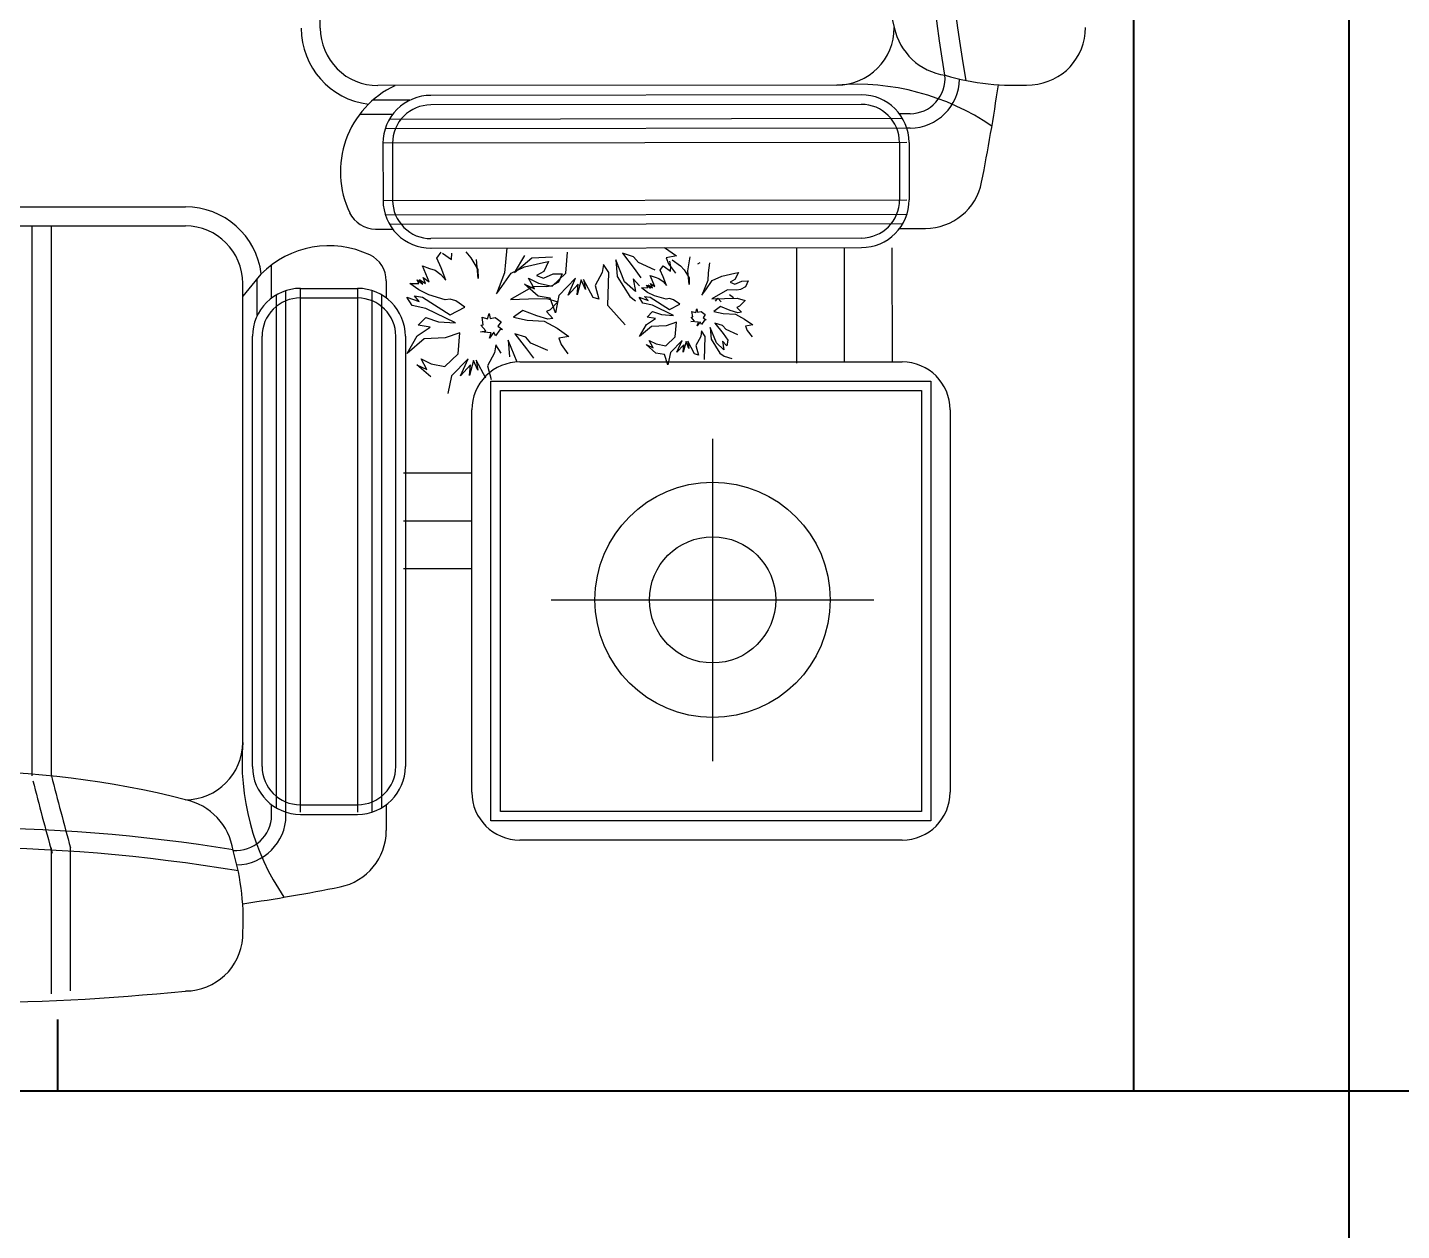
# Model space of a CAD drawing. Header units: feet. Extents: x 28652 to 66086, y -6769 to -640.
# Drawn here: x 44098.7 to 44156.2, y -1505.8 to -1455.4 of the extents above; entities that cross this region are included whole.
import ezdxf

# ---------------------------------------------------------------- set-up
doc = ezdxf.new("R2010")
doc.units = ezdxf.units.FT
doc.header["$LTSCALE"] = 50
doc.header["$MEASUREMENT"] = 0
doc.layers.add('Furniture', color=32, linetype='Continuous')
doc.layers.add('wall', color=6, linetype='Continuous', lineweight=40)

# ---------------------------------------------------------------- blocks, each defined once
blk = doc.blocks.new('Sofa')
at = {"layer": 'Furniture'}
for p, q in [((11075.9, 2630.2), (11075.9, 2480.7)), ((11095.9, 2633.3), (11095.9, 2480.7)), ((10206.4, 2472.4), (10606.4, 2472.4)), ((10745.9, 2435.5), (10745.9, 2462.5)), ((10176.4, 2452.4), (10636.4, 2452.4)), ((10176.4, 1992.4), (10176.4, 2452.4)), ((10186.4, 2442.4), (10626.4, 2442.4)), ((10186.4, 2002.4), (10186.4, 2442.4)), ((10626.4, 2442.4), (10626.4, 2002.4)), ((10636.4, 2452.4), (10636.4, 1992.4)), ((10760.9, 1897.8), (10760.9, 2443.2)), ((10835.7, 2445.5), (10775.9, 2445.5)), ((10775.9, 1895.5), (10775.9, 2443.2)), ((10835.7, 2443.2), (10835.7, 1895.5)), ((10850.7, 2446.6), (10850.7, 1897.8)), ((10865.7, 2446.6), (10865.7, 2435.5)), ((10750.9, 1902.2), (10750.9, 2438.8)), ((10835.7, 2435.5), (10775.9, 2435.5)), ((10860.7, 2438.8), (10860.7, 1902.2)), ((10156.4, 2022.4), (10156.4, 2422.4)), ((10656.4, 2422.4), (10656.4, 2022.4)), ((11095.9, 2405.3), (11095.9, 1830.2)), ((11115.9, 2405.3), (11115.9, 1830.2)), ((10404.7, 2052.7), (10404.7, 2389.8)), ((10725.9, 1945.5), (10725.9, 2395.5)), ((10735.9, 2395.5), (10735.9, 1945.5)), ((10875.7, 2395.5), (10875.7, 1945.5)), ((10885.7, 2395.5), (10885.7, 1945.5)), ((10895.9, 2370.2), (10895.9, 1890.2)), ((10573.3, 2221.2), (10236.2, 2221.2)), ((10727.9, 2188.4), (10656.4, 2188.4)), ((10727.9, 2138.4), (10656.4, 2138.4)), ((10727.9, 2088.4), (10656.4, 2088.4)), ((10626.4, 2002.4), (10186.4, 2002.4)), ((10677.7, 1987), (10681.5, 2005.4)), ((10636.4, 1992.4), (10176.4, 1992.4)), ((10639.9, 1976.5), (10636.1, 1990.9)), ((10641.9, 1989.2), (10651.8, 1970.4)), ((10654.5, 1970.8), (10658.7, 1986.5)), ((10657.8, 1975.5), (10668.2, 1986.8)), ((10658.7, 1986.5), (10657.8, 1975.5)), ((10660.3, 1969), (10677.7, 1987)), ((10668.2, 1986.8), (10660.3, 1969)), ((10699.4, 1987.9), (10713.8, 1975.3)), ((10606.4, 1972.4), (10206.4, 1972.4)), ((10217.2, 1853.1), (10217.1, 1972.4)), ((10267.1, 1853), (10267.1, 1972.4)), ((10317.1, 1852.6), (10317.1, 1973.7)), ((10392.6, 1966.4), (10384.6, 1968.9)), ((10413.1, 1969.9), (10412.3, 1945.8)), ((10448.7, 1962.5), (10451.4, 1975.3)), ((10451.4, 1975.3), (10455.1, 1964.5)), ((10599.1, 1958.8), (10592, 1968.5)), ((10609.1, 1972.7), (10618.4, 1949.7)), ((10632.6, 1963), (10639.9, 1976.5)), ((10651.8, 1970.4), (10650.1, 1981)), ((10650.1, 1981), (10654.5, 1970.8)), ((10684.8, 1977.3), (10670.7, 1964)), ((10699, 1974.2), (10684.8, 1977.3)), ((10709.4, 1969.1), (10699, 1974.2)), ((10713.8, 1975.3), (10703.4, 1980.4)), ((10703.4, 1980.4), (10709.4, 1969.1)), ((10388.8, 1949.5), (10389.7, 1955.4)), ((10389.7, 1955.4), (10394.3, 1950.5)), ((10397, 1963.3), (10392.6, 1966.4)), ((10392.8, 1959.8), (10400.7, 1952.5)), ((10394.3, 1950.5), (10392.8, 1959.8)), ((10406.1, 1948.6), (10397, 1963.3)), ((10417.1, 1945.7), (10422.2, 1955.1)), ((10419.6, 1965.2), (10423.6, 1964)), ((10422.2, 1955.1), (10419.6, 1965.2)), ((10423.6, 1964), (10430.6, 1950.8)), ((10430.6, 1950.8), (10429.4, 1958.3)), ((10429.4, 1958.3), (10432.5, 1951.1)), ((10432.5, 1951.1), (10435.4, 1962.1)), ((10434.8, 1954.4), (10442.1, 1962.3)), ((10435.4, 1962.1), (10434.8, 1954.4)), ((10436.5, 1949.9), (10448.7, 1962.5)), ((10442.1, 1962.3), (10436.5, 1949.9)), ((10453.7, 1955.6), (10443.8, 1946.3)), ((10463.6, 1953.5), (10453.7, 1955.6)), ((10455.1, 1964.5), (10463.9, 1963.1)), ((10463.9, 1963.1), (10474, 1954.3)), ((10466.7, 1957.8), (10470.9, 1949.9)), ((10474, 1954.3), (10466.7, 1957.8)), ((10563.1, 1954.1), (10556, 1963.8)), ((10565.5, 1947.7), (10563.1, 1954.1)), ((10577, 1960.5), (10594.7, 1952.6)), ((10611.3, 1943.1), (10599.1, 1958.8)), ((10618.4, 1949.7), (10616.9, 1967.2)), ((10625.7, 1963.2), (10631.3, 1954.6)), ((10631.3, 1954.6), (10632.6, 1963)), ((10670.7, 1964), (10668.9, 1941.8)), ((10706.1, 1948.1), (10724, 1963.4)), ((10724, 1963.4), (10713.4, 1945.2)), ((10368.5, 1939.4), (10363.5, 1946.2)), ((10370.2, 1934.9), (10368.5, 1939.4)), ((10378.2, 1943.9), (10390.6, 1938.4)), ((10393.7, 1942.7), (10388.8, 1949.5)), ((10402.3, 1931.7), (10393.7, 1942.7)), ((10400.7, 1952.5), (10407.2, 1936.4)), ((10407.2, 1936.4), (10406.1, 1948.6)), ((10412.3, 1945.8), (10416.2, 1939.8)), ((10416.2, 1939.8), (10417.1, 1945.7)), ((10443.8, 1946.3), (10442.6, 1930.8)), ((10470.9, 1949.9), (10463.6, 1953.5)), ((10468.6, 1935.2), (10481.2, 1945.9)), ((10481.2, 1945.9), (10473.7, 1933.2)), ((10554.9, 1945.9), (10565.5, 1947.7)), ((10567.3, 1937), (10554.9, 1945.9)), ((10594.7, 1952.6), (10599.8, 1946.6)), ((10599.8, 1946.6), (10611.3, 1943.1)), ((10627.1, 1938.9), (10631.5, 1945.1)), ((10631.5, 1945.1), (10633.5, 1941.3)), ((10633.5, 1941.3), (10637.9, 1947.5)), ((10637.9, 1947.5), (10636.2, 1941.8)), ((10636.2, 1941.8), (10647.2, 1940.9)), ((10647.2, 1940.9), (10641.9, 1940)), ((10641.9, 1940), (10647, 1934)), ((10668.9, 1941.8), (10684.4, 1947.1)), ((10684.4, 1947.1), (10706.1, 1948.1)), ((10713.4, 1945.2), (10699.9, 1936.1)), ((10362.7, 1933.7), (10370.2, 1934.9)), ((10371.4, 1927.5), (10362.7, 1933.7)), ((10380.9, 1922.4), (10371.4, 1927.5)), ((10390.6, 1938.4), (10394.2, 1934.2)), ((10394.2, 1934.2), (10402.3, 1931.7)), ((10411.4, 1928.5), (10413.3, 1928.8)), ((10414.7, 1926.1), (10411.4, 1928.5)), ((10412.4, 1922.9), (10414.7, 1926.1)), ((10413.3, 1928.8), (10416.4, 1933.1)), ((10416.4, 1933.1), (10417.8, 1930.5)), ((10417.8, 1930.5), (10420.9, 1934.8)), ((10420.9, 1934.8), (10419.6, 1930.8)), ((10419.6, 1930.8), (10427.4, 1930.2)), ((10427.4, 1930.2), (10423.7, 1929.6)), ((10423.7, 1929.6), (10427.2, 1925.4)), ((10427.2, 1925.4), (10425.4, 1925.1)), ((10425.4, 1925.1), (10426.3, 1919.5)), ((10442.6, 1930.8), (10453.4, 1934.6)), ((10453.4, 1934.6), (10468.6, 1935.2)), ((10473.7, 1933.2), (10464.3, 1926.8)), ((10464.3, 1926.8), (10473.1, 1925.4)), ((10473.1, 1925.4), (10467.4, 1919.7)), ((10496, 1933.5), (10514.4, 1913.3)), ((10580.8, 1929.7), (10567.3, 1937)), ((10571.7, 1926.8), (10577, 1927.7)), ((10578.4, 1919.8), (10571.7, 1926.8)), ((10577, 1927.7), (10588.6, 1924.2)), ((10598.7, 1928.7), (10580.8, 1929.7)), ((10612.9, 1925.6), (10598.7, 1928.7)), ((10603.2, 1918.5), (10612.9, 1925.6)), ((10624.4, 1938.4), (10627.1, 1938.9)), ((10629.1, 1935.1), (10624.4, 1938.4)), ((10625.8, 1930.5), (10629.1, 1935.1)), ((10632, 1926), (10625.8, 1930.5)), ((10637.3, 1926.9), (10632, 1926)), ((10638.2, 1921.6), (10637.3, 1926.9)), ((10639.9, 1927.4), (10638.2, 1921.6)), ((10645.7, 1925.6), (10639.9, 1927.4)), ((10647, 1934), (10644.4, 1933.6)), ((10644.4, 1933.6), (10645.7, 1925.6)), ((10673.4, 1931.6), (10704.6, 1916.4)), ((10691.3, 1930.5), (10673.4, 1931.6)), ((10704.4, 1925.9), (10691.3, 1930.5)), ((10699.9, 1936.1), (10712.6, 1934.1)), ((10712.6, 1934.1), (10704.4, 1925.9)), ((10370.8, 1908.3), (10376.6, 1914)), ((10374.5, 1920.4), (10378.3, 1921)), ((10379.2, 1915.4), (10374.5, 1920.4)), ((10376.6, 1914), (10379.2, 1915.4)), ((10378.3, 1921), (10386.3, 1918.5)), ((10393.5, 1921.6), (10380.9, 1922.4)), ((10386.3, 1918.5), (10396.6, 1914.5)), ((10403.4, 1919.5), (10393.5, 1921.6)), ((10396.6, 1914.5), (10403.4, 1919.5)), ((10416.7, 1919.8), (10412.4, 1922.9)), ((10420.4, 1920.4), (10416.7, 1919.8)), ((10421.1, 1916.7), (10420.4, 1920.4)), ((10422.3, 1920.7), (10421.1, 1916.7)), ((10426.3, 1919.5), (10422.3, 1920.7)), ((10449.6, 1917.7), (10439, 1912.1)), ((10439, 1912.1), (10445.6, 1907.4)), ((10458.2, 1922.9), (10445.7, 1923.7)), ((10445.7, 1923.7), (10467.6, 1913)), ((10469.9, 1904.8), (10449.6, 1917.7)), ((10467.4, 1919.7), (10458.2, 1922.9)), ((10467.6, 1913), (10477.5, 1910.9)), ((10477.5, 1910.9), (10481.4, 1904.8)), ((10514.4, 1913.3), (10513.3, 1879)), ((10565.3, 1902.8), (10569.1, 1921.1)), ((10566.4, 1909.6), (10574.6, 1917.8)), ((10569.1, 1921.1), (10574.4, 1905.7)), ((10574.6, 1917.8), (10578.4, 1919.8)), ((10588.6, 1924.2), (10603.2, 1918.5)), ((10678.9, 1923), (10663.9, 1915)), ((10663.9, 1915), (10673.2, 1908.4)), ((10707.9, 1904.6), (10678.9, 1923)), ((10704.6, 1916.4), (10718.8, 1913.3)), ((10718.8, 1913.3), (10724.3, 1904.7)), ((10880.7, 1923.7), (10880.7, 1885.3)), ((10370.4, 1893.8), (10375.7, 1896.6)), ((10378.9, 1905.8), (10370.8, 1908.3)), ((10375.7, 1896.6), (10379.4, 1897.3)), ((10405.6, 1906.4), (10378.9, 1905.8)), ((10379.4, 1897.3), (10389, 1897)), ((10387.2, 1902), (10382.9, 1905.1)), ((10389, 1897), (10405.6, 1906.4)), ((10399.4, 1905.6), (10395.8, 1909.7)), ((10401.7, 1908.8), (10399.4, 1905.6)), ((10411.9, 1897), (10405, 1887.2)), ((10409.8, 1887.1), (10415.8, 1902.4)), ((10415.8, 1902.4), (10411.9, 1897)), ((10445.6, 1907.4), (10449.6, 1906.2)), ((10449.6, 1906.2), (10453.3, 1906.8)), ((10453.3, 1906.8), (10465.4, 1903.1)), ((10465.4, 1903.1), (10472.7, 1899.6)), ((10475.8, 1903.9), (10469.9, 1904.8)), ((10481.4, 1904.8), (10472.2, 1908.1)), ((10472.2, 1908.1), (10475.8, 1903.9)), ((10472.7, 1899.6), (10479.2, 1894.9)), ((10491.4, 1904), (10485.2, 1908.4)), ((10487.6, 1885.6), (10485.4, 1898.9)), ((10485.4, 1898.9), (10496.7, 1888.5)), ((10504.5, 1883), (10491.4, 1904)), ((10523.7, 1906.7), (10529.5, 1904.9)), ((10527.5, 1892.3), (10523.7, 1906.7)), ((10529.5, 1904.9), (10539.5, 1886.1)), ((10539.5, 1886.1), (10537.7, 1896.7)), ((10537.7, 1896.7), (10542.1, 1886.6)), ((10542.1, 1886.6), (10546.3, 1902.3)), ((10545.4, 1891.2), (10555.8, 1902.5)), ((10546.3, 1902.3), (10545.4, 1891.2)), ((10547.9, 1884.8), (10565.3, 1902.8)), ((10555.8, 1902.5), (10547.9, 1884.8)), ((10578, 1906), (10566.4, 1909.6)), ((10574.4, 1905.7), (10587, 1903.7)), ((10597, 1906.5), (10578, 1906)), ((10587, 1903.7), (10601.5, 1891.1)), ((10592.4, 1893.4), (10616, 1907)), ((10616, 1907), (10597, 1906.5)), ((10622.1, 1879.3), (10630.7, 1901.2)), ((10630.7, 1901.2), (10625.1, 1893.5)), ((10673.2, 1908.4), (10678.9, 1906.6)), ((10678.9, 1906.6), (10684.2, 1907.5)), ((10684.2, 1907.5), (10701.5, 1902.2)), ((10701.5, 1902.2), (10711.9, 1897.1)), ((10716.4, 1903.3), (10707.9, 1904.6)), ((10724.3, 1904.7), (10711.3, 1909.3)), ((10711.3, 1909.3), (10716.4, 1903.3)), ((10711.9, 1897.1), (10721.3, 1890.5)), ((10745.9, 1887.6), (10745.9, 1905.5)), ((10835.7, 1905.5), (10775.9, 1905.5)), ((10865.7, 1905.5), (10865.7, 1870.9)), ((10876.9, 1880.7), (10895.9, 1903.5)), ((10367.6, 1887.6), (10370.4, 1893.8)), ((10374.3, 1887.8), (10367.6, 1887.6)), ((10381.4, 1890.9), (10374.3, 1887.8)), ((10377.7, 1878.8), (10381.3, 1886.1)), ((10381.3, 1886.1), (10386.5, 1888.9)), ((10386.5, 1888.9), (10381.4, 1890.9)), ((10395.2, 1882.7), (10381.4, 1879.4)), ((10405, 1887.2), (10395.2, 1882.7)), ((10409.2, 1879.3), (10409.8, 1887.1)), ((10429.3, 1884.6), (10429.1, 1891.3)), ((10429.1, 1891.3), (10430.6, 1877.2)), ((10434.6, 1875.9), (10429.3, 1884.6)), ((10452.9, 1892.4), (10456.3, 1883.4)), ((10456.4, 1888.2), (10452.9, 1892.4)), ((10456.3, 1883.4), (10459.4, 1876.3)), ((10460.8, 1885.1), (10456.4, 1888.2)), ((10464.8, 1883.9), (10460.8, 1885.1)), ((10469.9, 1881.9), (10464.8, 1883.9)), ((10465.1, 1893.5), (10469.9, 1881.9)), ((10469.5, 1890.4), (10465.1, 1893.5)), ((10467.7, 1894.9), (10469.5, 1890.4)), ((10472.1, 1891.8), (10467.7, 1894.9)), ((10469.6, 1895.2), (10472.1, 1891.8)), ((10473.9, 1892.1), (10469.6, 1895.2)), ((10479.2, 1894.9), (10472.5, 1894.7)), ((10472.5, 1894.7), (10473.9, 1892.1)), ((10486.8, 1874.5), (10479.7, 1884.3)), ((10481, 1892.7), (10487.6, 1885.6)), ((10496.7, 1888.5), (10506, 1865.5)), ((10506, 1865.5), (10504.5, 1883)), ((10520.2, 1878.8), (10527.5, 1892.3)), ((10572.4, 1893), (10558.3, 1879.7)), ((10561.8, 1880.1), (10565.8, 1889)), ((10565.8, 1889), (10573.3, 1893)), ((10581.5, 1884.8), (10571.3, 1880.3)), ((10586.6, 1889.9), (10572.4, 1893)), ((10573.3, 1893), (10578.6, 1893.9)), ((10578.6, 1893.9), (10592.4, 1893.4)), ((10581.3, 1877.9), (10588.8, 1881.9)), ((10588.8, 1881.9), (10581.5, 1884.8)), ((10597, 1884.9), (10586.6, 1889.9)), ((10591, 1896.1), (10597, 1884.9)), ((10601.5, 1891.1), (10591, 1896.1)), ((10625.1, 1893.5), (10615.2, 1879.5)), ((10650, 1875.8), (10649.7, 1885.3)), ((10649.7, 1885.3), (10651.7, 1865.2)), ((10688.7, 1880.9), (10683.6, 1886.9)), ((10683.6, 1886.9), (10688.5, 1874.1)), ((10707.3, 1884.1), (10701.1, 1888.5)), ((10701.1, 1888.5), (10708, 1871.9)), ((10704.9, 1890.5), (10707.3, 1884.1)), ((10711.1, 1886.1), (10704.9, 1890.5)), ((10707.5, 1890.9), (10711.1, 1886.1)), ((10713.7, 1886.5), (10707.5, 1890.9)), ((10721.3, 1890.5), (10711.7, 1890.3)), ((10711.7, 1890.3), (10713.7, 1886.5)), ((10835.7, 1895.5), (10775.9, 1895.5)), ((10381.4, 1879.4), (10377.7, 1878.8)), ((10408.1, 1868.6), (10409.2, 1879.3)), ((10420.3, 1869.7), (10417.7, 1868.3)), ((10430.6, 1877.2), (10428.3, 1862.5)), ((10438.2, 1871.8), (10434.6, 1875.9)), ((10446.8, 1865.6), (10438.2, 1871.8)), ((10450.7, 1869.8), (10443.6, 1879.6)), ((10448.7, 1877.4), (10448.5, 1872.6)), ((10448.5, 1872.6), (10449.5, 1867)), ((10455.2, 1872.7), (10448.7, 1877.4)), ((10453.1, 1863.4), (10450.7, 1869.8)), ((10456.3, 1871.9), (10455.2, 1872.7)), ((10459.4, 1876.3), (10456.3, 1871.9)), ((10464.6, 1876.3), (10482.3, 1868.3)), ((10482.3, 1868.3), (10487.4, 1862.4)), ((10499, 1858.8), (10486.8, 1874.5)), ((10513.3, 1879), (10518.9, 1870.4)), ((10518.9, 1870.4), (10520.2, 1878.8)), ((10558.3, 1879.7), (10556.5, 1857.6)), ((10571.3, 1880.3), (10561.8, 1880.1)), ((10576.2, 1867.5), (10581.3, 1877.9)), ((10581.5, 1868.4), (10576.2, 1867.5)), ((10601.2, 1873.1), (10581.5, 1868.4)), ((10593.7, 1863.8), (10611.7, 1879.1)), ((10611.7, 1879.1), (10601.1, 1861)), ((10615.2, 1879.5), (10601.2, 1873.1)), ((10619.7, 1852.9), (10621.2, 1868.2)), ((10621.2, 1868.2), (10622.1, 1879.3)), ((10657.5, 1863.4), (10650, 1875.8)), ((10688.5, 1874.1), (10692.9, 1863.9)), ((10694.9, 1876.5), (10688.7, 1880.9)), ((10700.7, 1874.7), (10694.9, 1876.5)), ((10708, 1871.9), (10700.7, 1874.7)), ((10699.1, 1853.4), (10249.1, 1852.8)), ((10442.5, 1861.6), (10453.1, 1863.4)), ((10454.9, 1852.8), (10442.5, 1861.6)), ((10487.4, 1862.4), (10499, 1858.8)), ((10572, 1862.9), (10593.7, 1863.8)), ((10662.6, 1857.4), (10657.5, 1863.4)), ((10677.7, 1865.4), (10677.4, 1858.5)), ((10687, 1858.8), (10677.7, 1865.4)), ((10692.9, 1863.9), (10688.5, 1857.7)), ((10249.2, 1842.8), (10699.2, 1843.4)), ((10209.2, 1832.7), (10182.2, 1832.7)), ((10742.5, 1828.4), (10205.9, 1827.7)), ((10757, 1833.4), (10739.2, 1833.4)), ((11435.9, 1830.2), (10955.9, 1830.2)), ((10746.9, 1818.4), (10201.5, 1817.7)), ((12035.9, 1810.2), (10955.9, 1810.2)), ((10199.3, 1742.9), (10199.2, 1802.7)), ((10749.2, 1803.4), (10201.5, 1802.7)), ((10209.3, 1743), (10209.2, 1802.7)), ((10739.3, 1743.7), (10739.2, 1803.4)), ((10749.3, 1743.7), (10749.2, 1803.4)), ((10201.6, 1742.9), (10749.3, 1743.7)), ((10198.2, 1727.9), (10201.6, 1727.9)), ((10201.6, 1727.9), (10747, 1728.7)), ((10198.2, 1712.9), (10209.3, 1713)), ((10206, 1717.9), (10742.6, 1718.7)), ((10739.3, 1713.7), (10773.9, 1713.7)), ((10249.3, 1703), (10699.3, 1703.6)), ((10721.1, 1698.6), (10759.6, 1698.7)), ((10249.4, 1693), (10699.4, 1693.6)), ((10274.7, 1682.8), (10754.7, 1683.4)), ((10814.8, 1623.5), (10815.4, 1143.5))]:
    blk.add_line(p, q, dxfattribs=at)
for radius in [123, 66]:
    blk.add_circle((10404.7, 2221.2), radius, dxfattribs=at)
for centre, radius, start, end in [((10955.8, 2570.2), 60, 90, 176.1275), ((11195.9, 280.7), 2361.8, 84.1638, 95.8362), ((11155.3, 2556.7), 259.9, 176.1275, 196.4266), ((11195.9, 511.1), 2050, 98.4151, 101.302), ((10643.5, 2389.7), 253.2, 355.5854, 34.2393), ((10805.9, 2462.5), 60, 101.302, 180), ((11195.9, 4262.3), 1782.2, 260.4594, 279.5406), ((10902.8, 2446.2), 52.1, 90.9194, 179.4053), ((5365.3, 925), 5938.8, 14.48369, 15.23856), ((10206.4, 2422.4), 50, 90, 180), ((10606.4, 2422.4), 50, 0, 90), ((10902.8, 2446.2), 37.1, 85.1571, 179.4053), ((10969, 2492.6), 63.7, 188.4737, 258.1933), ((11195.9, 4291.6), 1832.2, 260.8958, 279.1042), ((5365.3, 925), 5918.8, 14.48369, 15.23856), ((10775.9, 2395.5), 50, 90, 180), ((10835.7, 2395.5), 50, 0, 90), ((10775.9, 2395.5), 40, 90, 180), ((10835.7, 2395.5), 40, 0, 90), ((10955.9, 2370.2), 60, 90, 180), ((11195.9, 3375.2), 975, 255.75, 284.25), ((10206.4, 2022.4), 50, 180, 270), ((10606.4, 2022.4), 50, 270, 0), ((10775.9, 1945.5), 50, 180, 270), ((10775.9, 1945.5), 40, 180, 270), ((10835.7, 1945.5), 40, 270, 0), ((10835.7, 1945.5), 50, 270, 0), ((10775.9, 1887.6), 30, 180, 244.5921), ((10955.9, 1890.2), 60, 180, 270), ((10805.8, 1950.5), 99.6, 244.5921, 315.5106), ((10955.9, 1890.2), 80, 187.063, 270), ((10699.2, 1803.4), 50, 0.0755, 90.0755), ((10249.2, 1802.8), 50, 90.0755, 180.0755), ((10249.2, 1802.8), 40, 90.0755, 180.0755), ((10699.2, 1803.4), 40, 0.0755, 90.0755), ((10182.3, 1772.7), 60, 90.0755, 168.7735), ((10757.1, 1803.4), 30, 25.4833, 90.0755), ((10694.2, 1773.5), 99.6, 295.3288, 25.4833), ((12134.2, 1385.2), 2050, 168.7735, 171.6603), ((10249.3, 1743), 50, 180.0755, 270.0755), ((10249.3, 1743), 40, 180.0755, 270.0755), ((10699.3, 1743.6), 40, 270.0755, 0.0755), ((10699.3, 1743.6), 50, 270.0755, 0.0755), ((10254.9, 1935.2), 253.2, 235.8361, 274.49), ((10198.7, 1675.8), 52.1, 90.6702, 179.156), ((10198.7, 1675.8), 37.1, 90.6702, 184.9184), ((10754.8, 1623.4), 80, 0.0755, 83.0124), ((10074.8, 1622.7), 60, 93.9479, 180.0755), ((10088.5, 1423.2), 259.9, 73.6489, 93.9479), ((10274.8, 1622.8), 60, 90.0755, 180.0755), ((10754.8, 1623.4), 60, 0.0755, 90.0755), ((8382.9, 1380.3), 1782.2, 350.5349, 9.616), ((10152.4, 1609.6), 63.7, 11.8822, 81.6018), ((8353.6, 1380.3), 1832.2, 350.9712, 9.1797), ((9270.1, 1381.5), 975, 345.8254, 14.3255)]:
    blk.add_arc(centre, radius, start, end, dxfattribs=at)

msp = doc.modelspace()

# ---------------------------------------------------------------- linework, layer by layer
at = {"layer": 'wall'}
for p, q in [((44144.976, -1396.409), (44144.976, -1499.938)), ((44153.976, -1396.409), (44153.976, -1508.938)), ((44099.976, -1496.938), (44099.976, -1499.938)), ((44195.976, -1499.938), (43787.744, -1499.938))]:
    msp.add_line(p, q, dxfattribs=at)

# ---------------------------------------------------------------- block references
at = {"xscale": 0.04, "yscale": 0.04, "zscale": 0.04, "rotation": 180}
msp.add_blockref('Sofa', (44543.557, -1390.537), dxfattribs=at)

doc.saveas('drawing.dxf')
